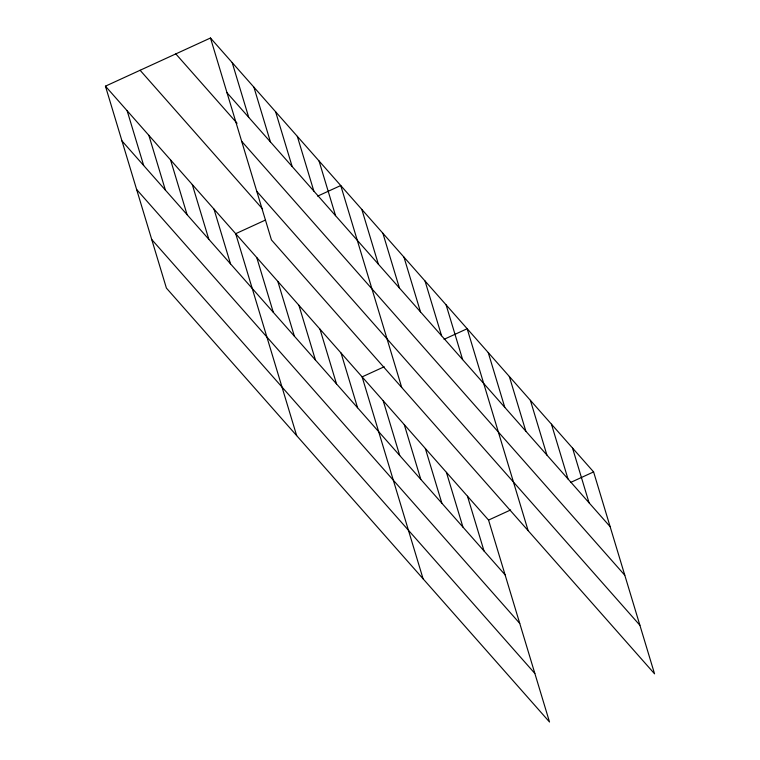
<?xml version="1.0" encoding="UTF-8"?>
<svg xmlns="http://www.w3.org/2000/svg" width="760" height="760" viewBox="0 0 760 760"><rect width="100%" height="100%" fill="white"/><g stroke="black" fill="none" stroke-linecap="round" stroke-linejoin="round"><path stroke-width="1.14" d="M105.44 86.165L488.556 520.077L549.518 722L166.402 288.087L105.44 86.165L210.482 38L593.598 471.912L654.559 673.835L271.444 239.923L210.482 38M265.107 220.21L235.695 233.69L296.656 435.613M317.632 196.127L340.746 185.535L401.707 387.448M384.19 366.776L362.121 376.884L423.092 578.806M444.058 339.321L467.172 328.728L528.133 530.642M488.556 520.077L510.615 509.969M570.494 482.514L593.598 471.912M227.012 92.748L610.128 526.661M175.816 53.893L237.072 123.272M241.67 141.312L624.796 575.234M256.785 191.349L639.901 625.271M140.106 70.271L262.608 209.019M121.961 140.913L505.086 574.826M136.629 189.477L519.745 623.39M151.734 239.514L534.85 673.436M572.527 448.048L589.057 502.797M551.456 424.184L567.986 478.933M530.385 400.32L546.915 455.069M509.314 376.456L525.844 431.205M488.243 352.592L504.773 407.331M446.101 304.855L462.631 359.603M425.03 280.991L441.56 335.74M403.959 257.127L420.489 311.875M467.485 496.214L484.015 550.962M382.888 233.263L399.418 288.012M446.414 472.349L462.945 527.098M361.817 209.399L378.347 264.147M425.344 448.485L441.864 503.234M404.272 424.622L420.793 479.36M319.029 160.939L335.559 215.688M383.202 400.748L399.722 455.497M297.322 136.353L313.851 191.102M275.614 111.767L292.144 166.516M341.05 353.02L357.58 407.769M253.906 87.181L270.427 141.92M319.979 329.156L336.509 383.904M232.189 62.586L248.719 117.335M298.908 305.292L315.438 360.041M277.837 281.428L294.367 336.167M256.766 257.564L273.296 312.303M213.987 209.105L230.517 263.853M192.28 184.518L208.81 239.267M170.563 159.932L187.093 214.671M148.855 135.337L165.386 190.085M127.148 110.751L143.678 165.5"/></g></svg>
